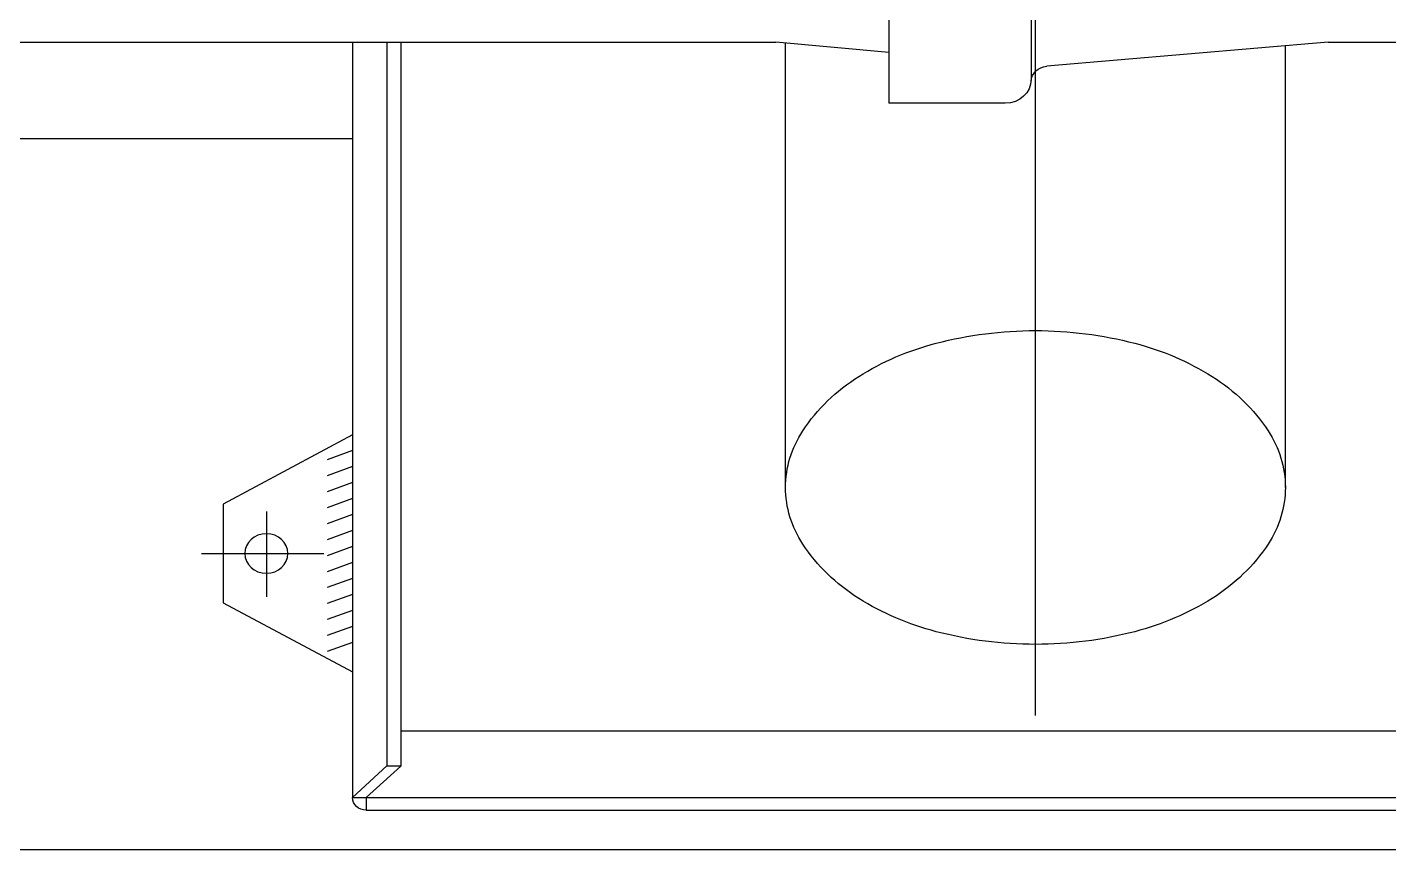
# Model space of a CAD drawing. Header units: millimetres. Extents: x -129 to 3172, y -143 to 919.
# Drawn here: x -51.6083 to -51.3007, y 34.2785 to 34.4644 of the extents above; entities that cross this region are included whole.
import ezdxf

# ---------------------------------------------------------------- set-up
doc = ezdxf.new("R2010")
doc.units = ezdxf.units.MM
doc.header["$LTSCALE"] = 0.1
doc.linetypes.add('CENTRO2', pattern=[28.575, 19.05, -3.175, 3.175, -3.175])
doc.layers.add('E-GENERAL', color=8, linetype='Continuous')

# ---------------------------------------------------------------- blocks, each defined once
blk = doc.blocks.new('grupo electrogeno')
at = {"layer": 'E-GENERAL'}
for p, q in [((-161.87655, 150.8983), (-164.79645, 150.8983)), ((-163.63998, 150.88937), (-163.09805, 150.88937)), ((-163.63998, 150.88651), (-163.63998, 150.88937)), ((-163.64309, 150.71575), (-163.64309, 150.88651)), ((-163.64309, 150.88651), (-163.09805, 150.88651)), ((-163.64309, 150.8865), (-163.63531, 150.87936)), ((-163.63998, 150.88651), (-163.63219, 150.87937)), ((-163.63531, 150.71575), (-163.63531, 150.87937)), ((-163.63219, 150.87937), (-163.63531, 150.87937)), ((-163.63219, 150.71575), (-163.63219, 150.87937)), ((-163.16987, 150.87151), (-163.63219, 150.87151)), ((-163.63219, 150.71575), (-163.63219, 150.87151)), ((-163.48883, 150.86795), (-163.48883, 150.66081)), ((-163.67229, 150.8425), (-163.64309, 150.85812)), ((-163.64309, 150.85146), (-163.64883, 150.85352)), ((-163.64309, 150.84784), (-163.64883, 150.84991)), ((-163.64309, 150.84423), (-163.64883, 150.84629)), ((-163.67229, 150.82017), (-163.67229, 150.8425)), ((-163.66256, 150.82182), (-163.66256, 150.84114)), ((-163.64309, 150.84061), (-163.64883, 150.84268)), ((-163.64309, 150.837), (-163.64883, 150.83906)), ((-163.64309, 150.83338), (-163.64883, 150.83545)), ((-163.64309, 150.82977), (-163.64883, 150.83184)), ((-163.64309, 150.82616), (-163.64883, 150.82822)), ((-163.64309, 150.82254), (-163.64883, 150.82461)), ((-163.64309, 150.80455), (-163.67229, 150.82017)), ((-163.64309, 150.81893), (-163.64883, 150.82099)), ((-163.64309, 150.81531), (-163.64883, 150.81738)), ((-163.64309, 150.8117), (-163.64883, 150.81376)), ((-163.54528, 150.81642), (-163.54528, 150.71595)), ((-163.43237, 150.81642), (-163.43237, 150.71658)), ((-163.64309, 150.80809), (-163.64883, 150.81015)), ((-163.64309, 150.73759), (-163.86306, 150.73759)), ((-163.49564, 150.72959), (-163.52192, 150.72959)), ((-163.52192, 150.6653), (-163.52192, 150.72959)), ((-163.4898, 150.67066), (-163.4898, 150.72423)), ((-163.42274, 150.71575), (-163.48629, 150.72121)), ((-163.52192, 150.71809), (-163.54747, 150.71575)), ((-163.72545, 150.71575), (-163.54747, 150.71575)), ((-163.42274, 150.71575), (-163.18613, 150.71575)), ((-163.42274, 150.71575), (-163.18613, 150.71575)), ((-163.42274, 150.71575), (-163.39368, 150.71575))]:
    blk.add_line(p, q, dxfattribs=at)
at = {"layer": 'E-GENERAL', "linetype": 'CENTRO2'}
blk.add_line((-163.67718, 150.83134), (-163.6496, 150.83134), dxfattribs=at)
at = {"layer": 'E-GENERAL'}
for centre, major_axis, start_param, end_param in [((-163.63998, 150.88651), (-0.00311, 0), -1.570796, 0), ((-163.48883, 150.7765), (-0.08217, 0), 4.712389, 4.988733), ((-163.48883, 150.7765), (0.08217, 0), 1.294453, 1.570796), ((-163.4949, 150.79614), (-0.05991, 0), -1.294453, -0.970433), ((-163.48275, 150.79614), (-0.05991, 0), 4.112026, 4.436045), ((-163.50417, 150.80857), (-0.04349, 0), -0.970433, -0.544075), ((-163.47348, 150.80857), (0.04349, 0), 0.544075, 0.970433), ((-163.66256, 150.83134), (0.00487, 0), 3.141593, 9.424778), ((-163.51831, 150.81642), (0.02696, 0), 2.597517, 3.141593), ((-163.45934, 150.81642), (0.02696, 0), 0, 0.544075), ((-163.51831, 150.81642), (-0.02696, 0), 0, 0.544075), ((-163.45934, 150.81642), (-0.02696, 0), 2.597517, 3.141593), ((-163.50417, 150.82426), (0.04349, 0), 3.685668, 4.112026), ((-163.47348, 150.82426), (-0.04349, 0), 2.17116, 2.597517), ((-163.4949, 150.83669), (-0.05991, 0), 0.970433, 1.294453), ((-163.48275, 150.83669), (-0.05991, 0), 1.84714, 2.17116), ((-163.48883, 150.85634), (0.08217, 0), 4.436045, 4.712389), ((-163.48883, 150.85634), (-0.08217, 0), 1.570796, 1.84714), ((-163.49564, 150.72423), (-0.00584, 0), 3.141593, 4.712389), ((-163.48592, 150.72477), (-0.00389, 0), 0.060404, 1.47732)]:
    blk.add_ellipse(centre, major_axis=major_axis, ratio=0.91735, start_param=start_param, end_param=end_param, dxfattribs=at)
blk = doc.blocks.new('A$C1F186A80')
at = {"xscale": -1, "rotation": 180}
blk.add_blockref('grupo electrogeno', (165.30672, 151.35615), dxfattribs=at)

msp = doc.modelspace()

# ---------------------------------------------------------------- block references
msp.add_blockref('A$C1F186A80', (-53.1984, 33.82066))

doc.saveas('drawing.dxf')
